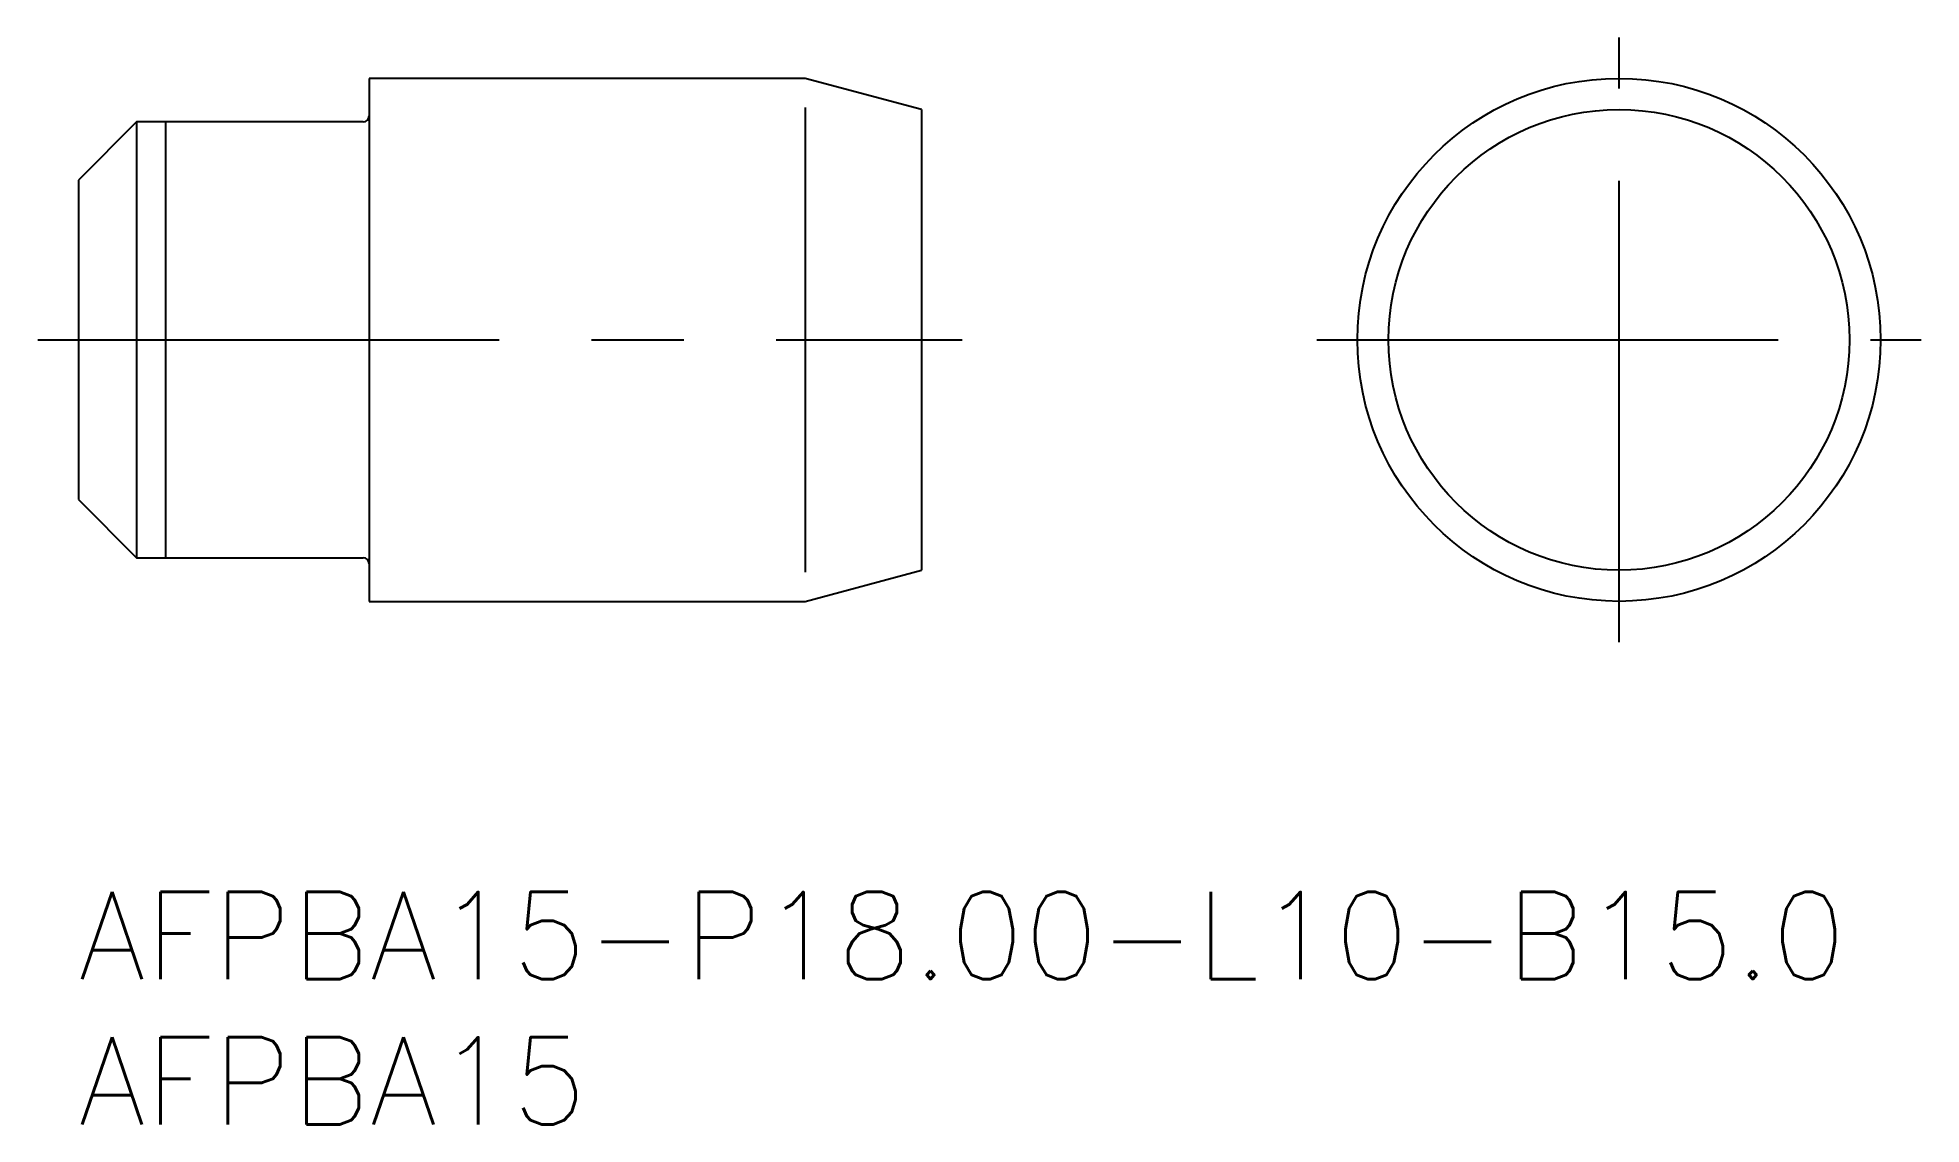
# Model space of a CAD drawing. Extents: x -1.4 to 63.4, y -8 to 29.4.
import ezdxf

# ---------------------------------------------------------------- set-up
doc = ezdxf.new("R2010")
doc.units = 0
doc.header["$LTSCALE"] = 0.5
doc.linetypes.add('CENTER', pattern=[50.8, 31.75, -6.35, 6.35, -6.35])
for name, color, linetype in [('MSM_CENTER', 1, 'CENTER'), ('MSM_CONTINUOUS', 7, 'CONTINUOUS'), ('MSM_NARROW', 5, 'CONTINUOUS'), ('MSM_PART_NUMBER', 7, 'CONTINUOUS')]:
    doc.layers.add(name, color=color, linetype=linetype)
doc.styles.get("Standard").update_dxf_attribs({"font": 'txt.shx', "height": 1, "bigfont": 'bigfont.shx'})

# ---------------------------------------------------------------- blocks, each defined once
blk = doc.blocks.new('*U13')
at = {"layer": 'MSM_PART_NUMBER'}
blk.add_text('AFPBA15-P18.00-L10-B15.0', height=3, dxfattribs=at).set_placement((0, -3))
blk = doc.blocks.new('*U14')
at = {"layer": 'MSM_PART_NUMBER'}
blk.add_text('AFPBA15', height=3, dxfattribs=at).set_placement((0, -8))

msp = doc.modelspace()

# ---------------------------------------------------------------- linework, layer by layer
at = {"layer": 'MSM_CENTER'}
for p, q in [((53, 8.6), (53, 29.4)), ((-1.4, 19), (30.4, 19)), ((42.6, 19), (63.4, 19))]:
    msp.add_line(p, q, dxfattribs=at)
at = {"layer": 'MSM_CONTINUOUS'}
for p, q in [((25, 28), (10, 28)), ((10, 28), (10, 10)), ((29, 26.928), (25, 28)), ((29, 26.928), (29, 11.072)), ((2, 26.5), (0, 24.5)), ((9.8, 26.5), (2, 26.5)), ((2, 26.5), (2, 11.5)), ((0, 24.5), (0, 13.5)), ((0, 13.5), (2, 11.5)), ((2, 11.5), (9.8, 11.5)), ((25, 10), (29, 11.072)), ((10, 10), (25, 10))]:
    msp.add_line(p, q, dxfattribs=at)
for radius in [9, 7.928]:
    msp.add_circle((53, 19), radius, dxfattribs=at)
for centre, start, end in [((9.8, 26.7), 270, 0), ((9.8, 11.3), 0, 90)]:
    msp.add_arc(centre, 0.2, start, end, dxfattribs=at)
at = {"layer": 'MSM_NARROW'}
for p, q in [((25, 27), (25, 11)), ((3, 26.5), (3, 11.5))]:
    msp.add_line(p, q, dxfattribs=at)

# ---------------------------------------------------------------- block references
at = {"layer": 'MSM_CONTINUOUS'}
for name in ['*U13', '*U14']:
    msp.add_blockref(name, (0, 0), dxfattribs=at)

doc.saveas('drawing.dxf')
